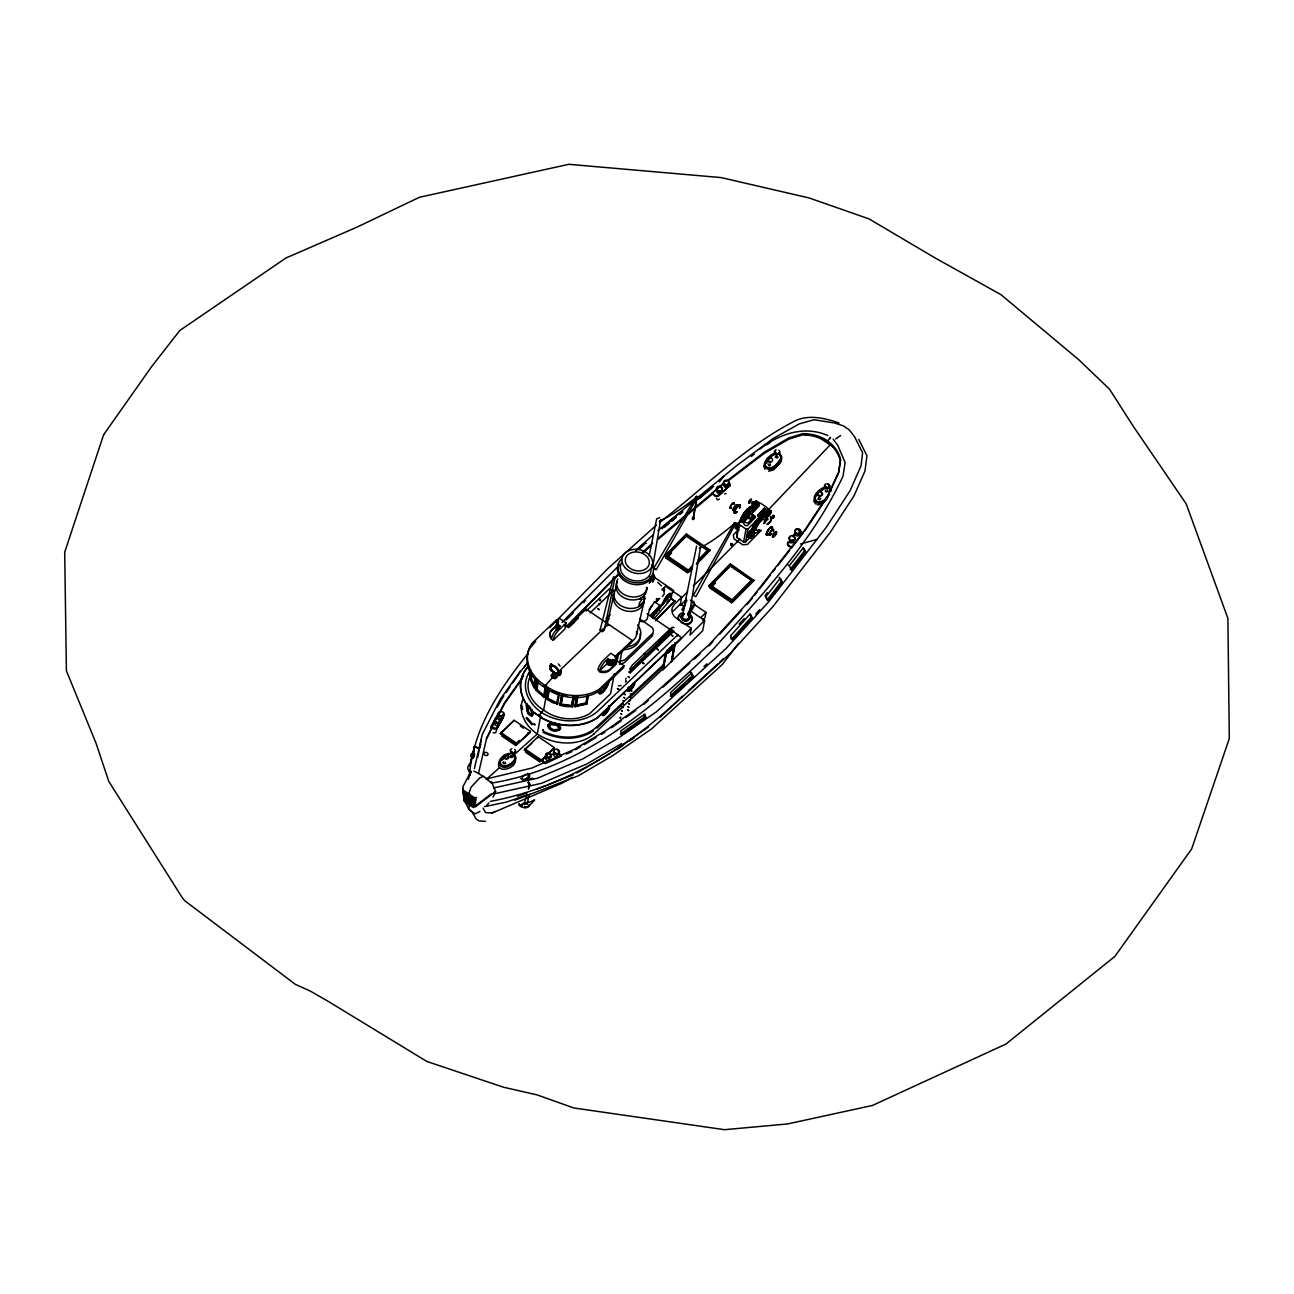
<?xml version="1.0" encoding="UTF-8"?>
<svg xmlns="http://www.w3.org/2000/svg" width="1294" height="1294" viewBox="0 0 1294 1294"><rect width="100%" height="100%" fill="white"/><g stroke="black" fill="none" stroke-linecap="round" stroke-linejoin="round"><path stroke-width="1.5" d="M748.094 508.898C752.736 509.593 747.334 511.049 748.773 507.766C750.779 511.001 754.693 507.798 750.116 506.86L749.566 507.798L751.717 509.27M760.063 517.034C764.172 517.309 759.465 519.363 760.84 515.837C764.625 521.32 763.589 513.281 760.888 516.355L763.056 517.826M468.687 804.383L469.609 800.727M468.735 799.11L469.657 795.47M468.768 795.6L469.673 793.707M468.784 793.853L471.097 787.108L479.815 777.92L483.584 776.303M526.642 704.955L528.809 713.706M763.832 465.969L764.803 469.172M765.061 465.225L765.142 463.85M830.877 491.429L830.133 488.873L827.06 487.24M741.203 517.923C740.2 518.182 742.352 521.87 743.678 519.59L741.203 517.923L743.775 519.379L745.393 516.338L743.16 514.397L745.635 510.984L748.045 512.65L749.452 510.612L747.285 509.14L745.635 510.984M744.018 513.12L746.169 514.591L748.045 512.65M754.499 529.586C750.277 526.561 756.456 531.155 755.34 527.531C756.019 525.882 758.753 524.264 755.195 523.002C755.195 517.293 765.773 521.466 757.588 519.12M755.971 521.256L758.138 522.727L760.015 520.786M529.667 669.289L529.602 675.889L530.637 676.115M754.078 527.564L751.927 529.764L754.078 531.333L754.823 530.119L752.542 529.359M764.722 523.439L766.064 518.021L769.412 515.19M736.189 526.787L736.82 525.121M748.805 503.204L751.361 499.371L751.151 500.212M748.789 533.807L750.908 531.575M752.752 505.631L753.706 503.479M755.453 502.735L754.418 502.654M753.69 533.468L752.962 535.473M771.774 518.651C774.2 511.842 775.009 518.393 771.548 518.15C773.683 511.712 776.222 518.037 771.58 518.684M748.498 536.25C745.49 539 749.517 529.117 750.811 532.481M747.35 535.392L751.296 538.158L747.528 535.942M527.418 804.69L528.615 795.114M478.537 748.013L474.655 746.622L474.025 748.11M473.928 750.245L473.361 751.782L473.992 749.744M752.024 531.494L752.526 529.505M770.124 514.139C774.475 510.742 762.409 506.116 771.321 511.551M485.509 821.334L478.958 820.897L476.063 818.924L472.148 811.888L468.784 809.154L469.576 803.364M691.611 609.005L692.096 605.543L687.745 613.728L689.54 612.725M751.588 509.351L748.87 507.701M473.442 757.799L473.944 754.806L471.954 754.467L471.695 755.89M559.024 671.295L559.283 670.81M609.231 589.271L613.227 590.808L590.096 612.903M712.185 493.03L714.385 495.748A3.17 2.588 8.7 0 0 718.833 495.796L729.929 485.541L718.979 494.939A3.17 2.588 8.7 0 1 714.514 494.89L712.185 493.03L723.524 483.293M729.67 484.474L729.816 483.616L729.8 486.398M799.174 530.766L803.105 533.031L791.604 547.96L788.952 546.424A3.17 2.588 8.7 0 1 787.981 542.801L790.488 539.679M746.864 511.276L747.188 509.238L749.339 510.709L749.032 512.747M751.863 511.745L758.575 504.159L759.319 505.582L752.736 512.327L751.863 511.745L758.575 504.159M752.736 512.327L759.449 504.741M757.669 515.691L764.382 508.105L765.126 509.529L758.527 516.274L757.669 515.691L764.382 508.105M758.527 516.274L765.255 508.688M758.834 519.412C758.171 514.042 764.641 522.55 759.141 517.374M760.985 520.867L761.503 519.169M770.448 516.338L770.852 521.547L768.07 524.394M471.485 755.55L474.057 756.149L474.348 754.677M471.469 756.068L471.437 753.901L473.07 752.542L473.329 753.48L474.752 746.589L473.96 748.611M528.696 787.625L529.99 784.552L528.502 782.223M529.246 786.218L528.405 789.194M659.067 610.671L659.908 605.511L654.149 601.597M655.508 620.861L674.821 601.306L670.13 597.262M473.232 753.205C471.76 753.124 474.494 751.879 474.251 754.92M650.17 582.316L651.141 576.445M652.774 566.626L660.636 519.573M688.796 617.319L689.443 613.388M690.106 609.474L700.572 546.715M471.663 756.262L471.501 757.136L473.491 757.459M738.631 523.391C733.569 524.83 735.267 528.356 738.696 529.958M750.374 537.172L750.746 538.142M762.101 515.643L762.716 514.705L765.013 516.128C770.496 522.097 757.88 507.07 771.289 511.114M755.971 500.762L759.238 502.913L738.971 522.986L736.69 535.813L736.965 537.495L743.629 542.024L745.668 541.911L749.792 537.673M745.668 541.911L747.948 529.084L767.391 509.157L767.018 507.572L760.354 503.042L754.742 501.765L758.219 503.156M736.965 537.495L738.971 522.986M743.629 542.024L746.023 529.1L739.359 524.571M473.2 752.768L471.453 754.548L473.07 753.205L474.283 746.8L478.473 748.304M469.172 775.866L469.56 773.715C473.766 727.81 499.888 688.489 528.065 653.486M473.766 756.068L474.219 754.402M529.602 675.889L530.605 670.502M536.525 680.515L535.198 687.68L534.179 687.761L529.893 677.91L531.219 670.729M531.947 674.239L531.236 678.04L534.762 686.289L533.726 686.386L530.621 679.835L531.268 672.427M533.726 686.386L535.15 678.768M534.179 687.761L535.845 678.8M535.813 680.595L535.198 687.68M546.747 688.133L544.24 697.515L535.473 689.621L537.139 680.644M538.401 681.728L536.994 689.33L544.353 695.897L543.512 696.318L536.153 689.751L537.657 682.035M556.614 625.892L551.195 631.068A9.123 7.02 12.8 0 0 551.406 639.171L553.185 640.287L553.379 639.22A7.586 2.2 -55.8 0 1 559.154 629.677L566.206 622.964L559.396 618.338L558.49 619.211A5.985 4.61 12.8 0 0 559.833 626.215L559.752 626.603A5.985 4.61 12.8 0 1 558.393 619.6L558.199 620.926A5.257 4.044 12.8 0 0 559.04 625.309L560.189 626.199M543.512 696.318L545.275 686.807L543.593 685.658M540.714 715.469L537.269 734.038L512.375 756.359M544.24 697.515L545.777 688.295M550.743 665.067L550.225 667.963A2.895 1.537 45 0 0 550.468 669.273M551.018 667.186L551.859 664.388L550.063 665.197M528.987 787.642L529.586 784.002L529.424 786.056M547.669 688.279L543.626 710.082L538.789 715.598M552.959 701.914L557.843 703.839L552.587 702.658L546.408 698.986L548.397 688.23M546.408 698.986L548.106 691.077M549.141 690.592L547.734 698.194L556.954 702.901L556.582 703.645L547.362 698.938L549.125 689.427M557.617 674.093L558.474 674.562A3.656 1.925 45 0 0 560.593 674.449L561.418 670.793L559.801 675.242A3.656 1.925 45 0 1 557.682 675.355L551.244 670.988A3.656 1.925 45 0 1 549.643 668.335L551.001 663.709L550.532 666.248M556.582 703.645L558.717 693.39M557.488 704.583L559.477 693.81M574.504 696.107L572.498 706.864L565.122 706.427L559.946 705.279L561.871 693.697M559.946 705.279L561.936 694.522M574.099 697.078L572.433 706.039L560.884 704.761L562.761 694.619M573.323 696.738L571.56 706.233L561.078 704.955L562.825 695.46L566.998 696.285M571.56 706.233L573.258 695.897M588.495 695.072L586.829 704.049L574.989 706.734L576.186 696.981M574.989 706.734L576.978 695.962M587.46 696.204L586.053 703.807L576.137 706.006L577.092 697.612M576.137 706.006L577.9 696.495M586.053 703.807L587.007 695.428M586.829 704.049L587.702 696.091M616.526 660.781L617.642 654.457M614.278 673.851L610.606 693.681L589.87 713.479A35.261 27.125 12.8 0 1 543.626 710.082A35.261 27.125 12.8 0 1 530.039 676.827M616.963 661.088L618.419 653.244M619.502 664.372L622.074 650.494M692.322 568.244L688.279 572.271L664.728 556.274L686.435 534.018L709.985 550.031L696.366 564.2M691.594 568.907L687.615 572.838L666.281 558.345L666.814 555.482L686.693 535.619L708.028 550.128L699.375 559.332M686.435 534.018L664.728 556.274M692.274 566.416L688.004 570.686L666.685 556.177L686.693 535.619M665.391 653.599L662.463 669.354L593.995 733.844M690.074 610.574L704.615 620.441L702.707 630.712L663.046 669.742L666.297 651.545M663.046 669.742L667.235 650.041M694.263 517.988L692.888 519.412L696.609 498.837M692.953 519.638C695.412 518.441 690.559 518.829 693.18 519.298L697.32 496.928L696.334 496.281L697.32 496.977M693.633 518.732L692.516 519.088C694.716 519.072 691.869 517.826 693.358 519.266M693.956 518.748C693.746 514.3 691.352 520.447 693.325 518.538M673.058 611.286L680.385 603.974L681.631 597.246L665.488 586.279L661.816 589.935M673.786 645.965L671.537 661.622L675.468 643.296M688.004 570.686L692.403 565.721M674.53 644.865L672.184 660.991M671.537 661.622L675.064 642.552M688.279 572.271L692.452 567.532M677.603 636.017L677.846 634.723L647.065 613.712M681.631 597.246L674.303 604.557A12.358 9.867 10.5 0 0 676.633 618.435L691.222 628.35L689.961 635.079L704.615 620.441M708.708 586.166L730.414 563.909L753.836 580.634L732.258 602.179L708.708 586.166L730.414 563.909M751.458 582.931L731.595 602.729L710.26 588.236L710.794 585.373L730.673 565.51L752.008 580.019L733.407 599.154M694.684 604.767L705.99 612.45L705.02 617.642L702.513 620.117M732.55 544.418C728.894 542.105 734.491 545.696 730.673 543.901M731.854 544.839C730.544 546.197 730.981 543.577 732.081 544.952M731.563 544.855L731.644 543.901M731.029 545.065L731.806 544.014M731.983 600.578L710.665 586.069L730.673 565.51M731.595 602.729L732.113 599.866L752.008 580.019M732.258 602.179L753.965 579.922M830.23 438.634L830.473 437.323L826.898 442.014L828.111 440.785M477.777 757.249L481.239 739.828M613.518 576.768L600.125 630.097L602.519 631.731L604.314 630.016L615.184 576.736M649.119 555.935L656.673 518.894L659.616 517.632M696.609 546.052L682.31 616.219A3.284 2.62 10.5 0 0 686.823 619.292A3.284 2.62 10.5 0 0 687.535 614.796M468.396 779.263L470.951 771.434L470.046 775.203M742.271 522.372L740.378 519.994L742.546 521.466M752.073 529.036L752.882 527.855M754.24 530.508L755.033 529.327M766.646 518.441L764.511 520.544M615.216 590.161L616.106 586.279M556.048 621.896L556.501 619.858L531.883 643.377L529.812 647A41.133 31.638 12.8 0 0 541.733 683.103L549.044 688.068A41.133 31.638 12.8 0 0 595.24 691.465L599.316 689.217L623.951 665.698L616.3 660.506M557.973 627.881A5.985 4.61 12.8 0 1 557.892 621.848L558.393 619.6M623.951 665.698L623.482 667.736L598.847 691.255L594.787 693.503A41.133 31.638 12.8 0 1 548.591 690.106L544.92 687.632L545.389 685.594L553.557 676.374M566.206 622.964L564.782 629.224L553.185 640.287M606.935 625.148L613.469 596.469M606.692 664A5.985 4.61 12.8 0 0 615.491 663.887L609.636 669.499A9.123 7.02 12.8 0 1 599.688 670.696L606.692 664L607.776 659.261A5.985 4.61 12.8 0 0 616.575 659.147L615.604 663.45A5.985 4.61 12.8 0 1 606.805 663.547M616.575 659.147L616.073 661.396A5.985 4.61 12.8 0 1 607.258 661.493L607.792 660.668L609.07 661.428A5.257 4.044 12.8 0 0 614.569 661.363L616.17 660.975A5.985 4.61 12.8 0 1 607.355 661.088M607.776 659.261L607.873 658.856A5.985 4.61 12.8 0 0 616.672 658.759L617.578 657.886L610.784 653.26L603.748 659.989A7.586 2.2 -55.8 0 0 597.957 669.532L599.429 671.829A9.123 7.02 12.8 0 0 609.377 670.615L616.154 664.145L617.578 657.886M564.152 625.067L567.209 627.137L586.15 609.102L632.119 640.352L631.65 642.374L615.685 657.676M636.535 634.61L643.943 602.066M474.38 768.604L482.274 734.458L500.244 699.342L520.269 671.165M473.863 771.062L478.473 773.456L486.787 737.515L504.757 702.416L523.666 675.792M736.982 526.367C734.183 527.079 739.456 520.479 739.505 522.388M754.046 502.282C761.778 507.345 753.674 499.144 752.461 504.078C752.17 506.229 754.418 500.632 754.127 502.848M750.229 537.01C743.662 530.378 753.383 533.435 754.208 532.4C756.408 531.527 751.232 538.644 752.736 536.444C755.275 537.706 752.72 529.149 751.523 537.333M754.887 507.83C748.11 502.638 755.761 508.429 756.958 504.256M750.698 536.25L752.574 533.435M766.938 516.015L769.558 511.664M780.67 459.03L780.961 457.575M754.353 532.465L750.989 530.297L754.386 531.996M771.289 511.793L768.021 508.963M500.147 761.034C498.643 773.262 521.207 761.648 513.572 754.709M526.981 794.322L523.973 804.48L526.367 803.768M814.961 498.239C816.498 493.515 820.914 488.388 825.944 487.207M749.566 507.798L752.299 508.979L753.043 507.992L752.704 508.849M761.568 515.303L761.988 515.708M763.735 516.775L762.085 514.996M479.896 747.511L480.77 744.438M630.243 672.848L630.178 671.602L629.078 672.055L630.243 672.848L673.673 631.359L672.443 630.679L629.078 672.055M622.204 711.004L621.346 710.406L622.22 710.988M628.625 703.515L629.434 704.162L628.641 703.499M694.959 498.513L694.991 499.419L695.881 498.837M694.878 499.144L696.463 496.67M695.46 499.727L695.412 498.821M695.331 499.452L696.01 498.077M696.803 497.414L696.382 496.621M672.524 630.582L672.589 631.828L673.673 631.359M733.245 525.218L734.313 523.213M734.28 524.313L735.316 522.905L734.232 523.164M735.235 522.857L733.164 525.17M735.202 523.002L733.73 525.736M735.768 523.213L734.62 525.17M530.427 731.369L516.597 744.746L500.309 733.666L514.139 720.305L530.427 731.369L530.071 732.663L515.643 745.473L501.732 736.011M514.139 720.305L500.309 733.666M515.643 745.473L516.29 743.144L519.217 740.508M527.354 734.96L528.001 732.63M524.313 749.986L538.142 736.609L554.43 747.689L540.601 761.05L524.313 749.986L531.802 743.274M526.383 750.002L525.736 752.332L539.647 761.778L542.574 759.157M537.786 737.904L538.142 736.609M539.647 761.778L540.294 759.449M540.601 761.05L554.43 747.689M490.604 727.568L493.499 728.781A3.17 2.297 15.7 0 0 497.527 727.972L503.382 717.491L502.735 714.806M768.102 510.629L768.135 509.415M478.473 773.456L488.517 779.667L486.495 778.907L491.542 783.08C579.744 768.749 651.658 709.727 713.447 648.973C761.47 595.644 812.551 541.749 843.057 476.063L845.128 462.524L837.719 445.233L833.077 439.103M740.378 519.994L740.75 518.991M765.094 464.336L772.13 455.342L776.044 453.256A2.054 1.715 6.9 0 1 775.559 450.943M752.348 528.114L755.195 523.002M737.742 524.636L738.178 523.52M753.14 535.118L752.17 536.169L753.124 535.328M597.974 717.458L681.485 637.974L677.846 634.723L598.297 710.681A41.521 31.929 12.8 0 1 541.28 712.315A41.521 31.929 12.8 0 1 529.942 671.165M738.276 529.65L735.38 526.917M754.661 507.944L752.251 505.42M766.889 516.338L763.994 513.944M497.866 725.983L495.667 732.792L493.095 732.76M469.722 765.854L471.889 756.553L473.135 757.734M693.066 518.457C690.559 516.775 696.188 517.907 693.244 518.49M764.414 516.371L764.139 517.163L765.013 516.128M600.125 630.097L600.529 628.916M476.629 746.848L474.202 746.8L476.499 747.204M655.589 601.338L656.365 601.856L657.255 599.268M758.43 518.15L759.044 517.487M760.581 519.622L761.309 518.845M759.837 529.812C755.696 534.875 754.386 533.257 754.078 531.333M629.66 669.208L632.297 665.132L671.036 628.14M631.035 669.37L672.201 628.933M756.133 502.703L756.084 501.231M753.027 532.999L750.197 530.912L749.517 531.624M748.094 508.364L747.285 509.14M759.966 516.581L759.254 517.276M761.665 519.007L762.215 517.956M751.199 500.875L751.248 499.274M765.45 511.518L764.528 513.621L765.547 513.88M753.577 507.895C748.595 506.245 753.69 506.391 751.879 508.041M751.086 509.69L747.9 508.542M762.215 518.506L763.007 517.309M496.864 707.543L503.835 695.832M560.043 671.198L559.477 674.255A2.895 1.537 45 0 1 556.857 674.417L552.198 671.246A2.895 1.537 45 0 1 550.904 670.001M561.046 672.023L560.383 672.945M780.719 458.545C778.632 463.252 770.464 473.103 765.304 466.066L765.126 464.74M781.463 461.101L773.65 469.868L768.587 471.21M744.244 518.393L741.753 516.824L743.225 514.866M741.333 517.649L741.753 516.824M768.054 463.85L769.024 465.84L770.367 465.419L770.108 463.689M486.544 738.825L491.93 728.279M500.018 712.493L504.514 703.71L522.307 678.654M736.901 527.467L735.413 528.405L738.34 529.812M815.204 497.284L815.673 496.362M470.951 771.434L462.686 787.205L463.43 793.74L474.073 800.986L476.063 800.711M492.965 796.991L495.44 792.349M749.598 507.167L748.773 508.332M697.175 497.672L695.379 499.662M695.816 499.613L697.207 496.815M652.726 582.219L655.087 577.836L653.907 574.439L652.774 574.617L653.761 578.014L651.917 580.99M732.922 525.445L693.406 595.224L694.797 596.324L695.978 596.469L734.264 526.092M734.135 525.93L735.849 522.825C732.776 520.673 734.474 527.871 733.035 525.623M498.837 762.587C495.731 774.702 518.069 768.442 515.174 758.834M499.969 761.648L509.286 753.658M625.649 679.253L626.15 678.363M733.649 526.027C738.178 522.275 733.698 521.045 733.811 525.801M498.449 712.994L490.879 726.565L493.774 727.794A3.17 2.297 15.7 0 0 497.802 726.985L503.657 716.488M765.369 463.414L768.361 459.839M752.704 502.8C753.998 499.274 749.679 505.808 752.51 503.091M749.032 533.16L748.304 535.166M765.433 512.149L764.867 514.009M769.704 514.171C771.58 508.995 764.786 517.487 767.714 519.315L763.573 523.536M694.522 499.338L653.745 568.228L655.104 569.36L656.284 569.522L695.848 500.018M695.234 499.921L696.932 496.378M750.197 530.912L750.989 530.297M769.59 511.842L766.792 509.949L767.568 509.14M736.383 524.911L739.214 526.998L736.157 525.558M762.716 514.705C762.522 516.063 764.511 513.653 763.622 515.74L764.35 515.044M686.904 600.545L681.873 609.846L683.588 608.795M685.222 605.446L682.844 609.7L683.685 610.234M596.55 727.115C582.332 739.667 560.059 739.57 543.529 731.385M745.393 516.338L746.169 514.591M756.586 525.138L754.515 523.52M757.362 524.474L758.138 522.727M759.238 502.913L758.947 503.981M649.264 583.254L652.225 578.515L649.766 576.817M527.289 703.936L526.205 705.392L526.981 711.134L528.373 714.142L531.753 716.261L533.047 714.563L531.785 709.306M751.846 507.944L751.863 506.051M763.816 516.08L764.398 515.141M515.044 758.527C513.152 763.638 501.829 770.318 499.953 761.859M751.361 506.423L750.197 506.811M719.432 499.047L717.604 499.905L716.439 498.352M739.181 526.82L736.82 524.491M743.824 513.394L745.975 514.866M755.13 522.517L757.378 523.844M755.777 521.531L757.944 523.002M804.722 531.122L827.707 496.492L838.561 473.006L840.372 460.761C835.908 443.648 819.199 434.735 802.409 434.962L788.758 439.151L764.253 453.369L729.379 479.912M751.895 531.009L752.526 530.087M506.019 692.662L510.386 686.338M512.57 683.167L519.12 673.673M529.893 794.209L528.728 795.341M739.893 522.258L740.119 520.9M662.463 596.356L664.259 593.978L663.903 590.161M695.8 498.093L697.288 496.88M734.167 524.167L735.283 523.067M738.518 643.393L722.375 664.437L651.48 728.959L612.968 755.47L578.062 775.931L514.753 800.193M768.248 600.804L765.999 596.518L780.233 578.143L782.433 582.381L768.248 600.804L765.627 597.181M779.134 577.383L781.301 581.621L767.099 600.028M803.056 548.171L804.447 550.969L790.294 569.214L791.443 570.007L805.58 551.729L803.477 547.54L789.291 565.769L791.443 570.007M772.599 594.512L778.616 586.732M528.842 787.35L529.489 785.798M520.204 672.087L527.531 662.69M523.439 668.173L527.095 663.482M719.383 481.869L723.847 476.16M654.441 602.276L649.362 609.571L652.047 605.268L649.248 610.202L647.453 617.901A6.211 4.772 12.8 0 1 640.611 621.492M749.161 532.966L749.824 532.481L749.08 533.824M752.833 535.667L751.474 537.107M769.38 514.656L767.665 515.918M752.267 598.281L747.123 604.347M754.693 595.175L757.119 592.07M759.546 588.964L770.464 574.973M772.89 571.867L775.3 568.778M777.71 565.704L789.777 550.257M767.293 592.684L764.883 595.774L765.999 596.518M486.479 805.871L488.906 802.862M793.141 535.716L795.648 532.61M793.012 536.573L795.519 533.468M666.669 598.216L653.842 614.003A3.736 1.084 -55.8 0 0 652.532 617.788M653.745 568.228L656.284 569.522M557.682 623.174L557.892 621.848M469.625 798.98L468.719 800.873L469.609 799.854M739.246 624.112L744.179 618.564M732.695 640.158L730.625 635.823L750.261 613.76L752.299 618.063L732.695 640.158L731.547 639.382L751.151 617.287L749.792 614.424M528.599 666.119L526.48 668.464A46.325 35.634 12.8 0 0 533.775 712.185L543.367 718.688A46.325 35.634 12.8 0 0 598.071 717.119L681.485 637.974M528.534 666.475L526.432 668.82A46.293 35.601 12.8 0 0 533.726 712.509L543.302 719.011A46.293 35.601 12.8 0 0 597.974 717.442M732.922 638.929L736.933 634.529M740.961 630.113L747.673 622.77M755.712 613.954L759.74 609.555M708.934 645.916L713.026 641.468M719.852 634.044L741.656 610.283M749.954 502.185L748.692 503.107M830.166 444.877L767.601 510.629M780.282 459.435C777.613 463.559 770.108 472.342 765.369 465.581M820.412 491.364L825.895 487.709M829.341 494.227C827.335 498.756 818.18 506.31 815.042 498.675M827.998 496.023C826.785 501.813 815.074 505.905 815.026 497.753M827.562 497.899C825.232 502.719 817.549 506.003 814.314 500.357C812.875 494.211 820.25 488.242 825.75 486.819M707.478 553.039L696.9 563.65M749.339 514.527L747.722 516.193L749.161 518.684L750.892 518.959L751.943 517.875L751.264 516.516M751.102 513.54L744.212 520.609L744.762 522.145L747.9 523.116L754.806 516.047L751.102 513.54L755.437 517.422L747.414 525.639L745.198 525.477L743.128 522.727L748.466 517.244M738.906 529.197L733.342 534.907L733.957 538.773L742.74 544.742L747.414 544.467L761.325 530.2M751.038 517.972L752.089 516.888M739.925 539.048L693.358 586.053M756.246 529.036L754.078 531.236L751.943 529.667M766.889 524.491L771.062 520.204M676.164 643.797L691.222 628.35M566.465 626.393L618.645 573.743M567.629 626.264L612.483 580.359M493.677 792.526L495.634 791.427L491.413 781.625L491.542 783.08M656.365 601.856L659.794 598.362M649.944 615.669L659.908 605.511M655.557 620.279L674.95 600.545M549.659 627.639L608.083 568.373L656.462 525.073M562.356 622.123L619.761 564.766M562.324 622.349L582.785 601.726L585.584 600.562M566.465 619.794L573.258 612.952M553.169 673.155L551.325 674.999L552.506 677.36L555.53 677.862L557.39 676.018M553.023 673.948L551.179 675.792L552.36 678.153L555.385 678.654L557.245 676.811M554.592 672.362L554.447 673.268M553.735 674.303L552.781 675.258L554.964 676.73L555.304 674.562M698.081 560.043L708.028 550.128M696.495 563.505L709.985 550.031M670.971 594.35L673.559 591.762M730.9 543.334L731.32 545.13M731.256 545.502L731.11 544.952M666.281 558.345L671.602 553.088M681.889 597.407L687.615 591.73M680.337 605.479L686.596 599.284M710.26 588.236L715.566 582.979M700.976 617.416L705.99 612.45M719.48 662.463L723.265 658.759M614.682 657.029L632.119 640.352M535.765 641.258L529.343 649.022A41.133 31.638 12.8 0 0 541.28 685.141L544.92 687.632M559.833 626.215L557.439 628.512A7.586 2.2 -55.8 0 0 551.648 638.055A9.123 7.02 12.8 0 1 551.454 629.952L557.31 624.355A5.985 4.61 12.8 0 0 557.407 630.388M568.745 627.622L574.536 622.091M586.117 611.027L609.28 588.916M606.126 618.532L610.315 614.537M556.469 673.592L605.98 626.312L609.134 624.727M607.873 658.856L605.463 661.153A7.586 2.2 -55.8 0 0 599.688 670.696M607.258 661.493L608.973 661.849A5.257 4.044 12.8 0 0 614.488 661.784L615.491 660.991M571.123 625.002L578.402 618.079M691.789 672.751L670.405 692.727L672.023 696.916L693.455 676.956L690.317 671.748L693.455 676.956M663.207 664.922L596.453 727.179M597.019 728.069L623.142 703.693M630.404 696.932L663.79 665.795M692.015 675.986L670.421 695.832L672.023 696.916M682.407 696.172C629.547 747.204 563.391 787.771 490.475 801.358M688.343 690.77L717.992 663.806M660.247 717.022L729.962 653.648L772.89 606.643L830.15 532.481L853.975 495.893L864.99 470.984L866.948 455.731L858.795 439.475M752.526 529.958L751.426 530.491L754.24 532.012M642.277 552.489L652.629 543.173M613.971 579.033L619.875 573.711M643.522 552.457L650.914 545.809M643.83 704.373L648.262 700.377M663.062 687.098L689.702 663.191M694.134 659.196L700.054 653.891M635.888 550.322L653.47 534.584M657.87 530.653L692.419 502.007M639.964 548.494L644.363 544.548M671.036 695.994L684.494 683.928M688.974 679.916L693.471 675.889M703.936 666.507L706.928 663.822M635.872 550.743L643.409 544.062L646.418 543.173M764.091 514.786L763.913 514.236M500.39 760.888L504.45 757.33M486.188 779.425L499.565 767.665M750.261 509.836L749.452 510.612M749.841 502.751C746.978 504.547 749.727 498.255 751.507 499.452M679.851 514.494L682.876 511.971L679.916 512.715L661.234 528.065L662.382 528.858M712.218 487.838L698.372 499.322M658.549 537.867L723.443 483.762M726.532 481.19L764.495 452.059L789 437.857L802.652 433.652C819.442 433.425 836.15 442.354 840.615 459.451L838.803 471.712L827.95 495.198L804.965 529.828L750.083 600.092L709.177 644.622L642.584 704.405L606.821 729.994L574.051 749.501L531.769 768.086L486.495 778.907M658.306 539.161L713.382 493.257M659.471 522.598C704.001 488.064 744.39 446.867 794.937 420.938C809.171 414.226 824.876 418.188 839.078 422.944M696.9 498.319L736.076 466.099L773.116 438.504L799.288 423.882L814.007 419.741L834.549 422.992L843.413 425.888L849.204 429.818L854.461 436.531L862.613 452.771L861.044 465.872L850.045 490.782L826.219 527.37L768.943 601.532L726.031 648.537L656.317 711.91L617.804 738.421L582.898 758.866L537.641 778.163L493.58 787.981M696.981 498.821L710.891 487.369L713.754 486.56M663.466 527.58L666.475 525.089M670.988 521.385L673.996 518.91M699.569 497.883L702.561 495.408M664.016 527.499L669.774 522.825M671.764 521.126L676.406 517.309M463.883 797.735L464.142 801.293L473.232 807.472L491.219 794.015M751.296 538.158L753.82 533.581M615.993 658.759L614.99 659.536A5.257 4.044 12.8 0 1 612.337 660.199M772.065 455.828L775.996 453.741M475.06 807.084L495.634 791.427M751.296 456.41L754.434 454.081M766.857 444.812L769.817 442.597M761.39 515.416L763.557 516.888M527.952 782.579L529.812 784.649L528.728 781.997M611.447 727.794L621.201 720.823M626.086 717.329L635.839 710.341M646.094 718.121L644.493 717.022L620.424 734.086L621.686 734.943L646.094 718.121L644.962 714.078L620.683 730.997L621.686 734.943M621.379 734.264L645.108 717.458M611.674 752.396L648.585 727.002M616.753 749.76L623.174 745.344M629.596 740.912L634.416 737.612M835.584 438.957L837.04 437.987M837.509 437.663L838.48 437.016M839.272 436.482L840.647 435.56M776.044 455.682L775.252 457.251L777.16 457.995L778.05 457.057L776.788 455.634M826.073 489.698L825.297 491.267L826.445 492.06L828.079 491.073L827.529 489.908M818.698 497.494L817.905 499.063L819.814 499.791L820.703 498.853L819.442 497.43M593.428 730.948C578.58 740.783 558.604 739.99 542.995 732.339M736.917 526.836L735.962 526.787M575.523 749.776L580.699 746.703M584.16 744.648L596.227 737.451M601.403 734.361L604.848 732.307M621.735 743.532L586.829 763.978L541.588 783.274L495.246 793.594M576.833 772.987L610.072 753.512M572.142 777.257L562.178 783.113L492.06 813.036L485.509 812.583L483.034 808.119M759.999 449.002C779.409 433.846 804.172 425.16 827.869 435.56M672.087 627.266L674.045 627.509M479.961 811.387L475.044 813.845L469.269 809.915M535.473 689.621L536.314 689.201M536.153 689.751L536.994 689.33M492.06 813.036L495.392 811.403M726.047 493.596L724.608 493.904M547.475 756.618L543.884 758.3A3.17 2.297 15.7 0 0 543.399 761.519L545.34 763.589L561.596 755.922L558.733 752.849L560.367 755.89M551.066 754.92L554.657 753.221M507.151 754.952L509.108 754.256M510.693 755.664C507.539 758.235 515.643 757.961 511.437 755.68M503.673 761.826C500.519 763.606 507.539 765.013 505.097 762.134M525.639 774.313L522.873 776.157L521.886 779.166C524.442 782.53 532.804 777.176 528.518 774.168A5.127 3.219 -37 0 0 527.661 774.006M586.376 703.257L574.52 705.942M566.448 754.03L571.964 751.62M822.353 504.434L817.258 504.838M547.847 784.876L573.355 774.685M537.366 789L546.036 785.604M625.795 680.919L625.455 681.906L626.328 681.081M618.306 685.82L621.088 685.529M620.408 718.041L620.732 717.07L619.875 717.879M517.471 796.295L526.82 793.044M525.865 795.357L506.31 802.134L484.587 806.615M471.663 758.155L471.469 759.222C471.889 763.929 466.73 764.625 467.91 769.445L470.418 771.984M585.584 703.03L575.684 705.214M558.458 729.315L553.654 729.784L551.115 728.571L549.109 725.255M800.517 543.998L816.902 539.42M527.143 802.296C531.349 803.283 540.504 794.322 529.23 805.644L529.521 804.464C529.553 810.384 517.487 807.23 519.12 803.542M552.053 723.524L548.672 725.691L550.678 729.007M549.61 724.446L556.776 725.352L559.008 728.457M763.25 514.559L766.598 516.743M469.722 770.448L468.849 771.192L470.531 771.095M525.526 779.813L532.837 778.179M747.754 534.309L748.676 535.198M775.834 452.868C769.234 454.129 757.928 466.406 768.814 469.431C775.915 469.916 787.48 457.85 778.47 453.207M525.202 807.375L527.062 806.874L525.251 807.569L524.652 806.356M475.302 805.499L473.442 805.855L463.964 799.401L463.656 795.81M692.581 601.629L693.681 601.435L694.943 604.799L688.942 614.537L693.633 605.01L692.581 601.629L690.252 600.092M475.561 803.897L473.653 804.221L463.786 797.508L463.446 793.901M731.126 544.58L732.129 545.097L731.32 545.712M731.272 544.612L732.485 544.014M475.804 802.296L473.863 802.603L463.608 795.632L463.333 792.947M526.157 802.49L522.469 803.606L522.258 806C521.288 802.895 518.441 806.615 519.492 804.286L519.929 805.353L519.492 804.286M476.305 799.11L474.283 799.352L463.252 791.863L463.009 790.068M471.598 755.259L470.87 755.809L471.679 753.884M476.564 797.508L474.494 797.735L463.074 789.971L462.799 788.159M529.893 677.91L530.928 677.813M530.216 678.137L531.236 678.04M656.301 599.332L657.53 599.235M746.023 529.1L747.948 529.084M571.495 705.408L560.998 704.13L561.078 704.955M553.541 730.447L559.089 729.962L560.771 728.15C559.655 723.605 550.985 720.661 548.106 724.802L548.753 727.196L553.395 730.414M532.19 715.808L528.502 713.495L526.674 708.449L527.661 705.101L529.925 707.139M509.998 753.415L511.324 753.593M511.373 753.723C504.045 751.636 492.593 764.592 503.592 767.326C509.836 768.264 521.644 758.155 512.667 754.03M802.555 434.04L806.324 434.558M748.757 518.263L751.393 518.684L753.011 517.034L751.992 514.947M553.072 730.204L558.021 729.751L559.445 728.021L558.992 726.403M472.666 753.108L473.814 753.302M473.83 755.453C471.275 753.302 470.207 759.287 473.378 758.106M531.672 714.806L528.858 712.929L527.062 706.006M529.99 714.951L532.319 713.835L531.365 709.468M752.283 504.967L755.211 506.908M735.704 526.124L738.648 528.065M559.881 704.454L560.884 704.761M557.488 724.915L551.163 723.217L547.669 725.238C547.896 730.835 557.471 733.504 560.334 728.587L557.213 724.915M555.757 693.066L558.345 694.134M526.981 704.486L529.699 707.009M527.224 705.537L529.569 707.672M558.296 663.919L560.108 666.119M680.563 637.91L681.372 638.298M778.131 453.531L780.67 455.714L780.897 458.06M778.066 454.016L779.15 454.582M828.5 487.207L831.589 489.876M550.807 690.575L554.463 692.533M527.354 773.391C531.656 776.319 523.277 781.77 520.738 778.373M791.734 547.103L789.081 545.583A3.17 2.588 8.7 0 1 788.111 541.943M607.242 663.126L608.503 663.903A5.257 4.044 12.8 0 0 614.019 663.822L615.604 663.45M546.764 698.242L549.303 699.957M818.601 437.016L833.465 447.126M767.342 509.27L771.046 511.761M755.049 501.506L757.847 503.398M767.099 509.69L769.898 511.599M754.467 501.813L757.249 503.706M766.517 509.998L769.299 511.906M754.305 502.201L757.103 504.094M758.446 505L759.319 505.582M764.253 508.93L765.126 509.529M766.355 510.386L769.154 512.278M766.097 510.467L769.008 512.44M753.787 502.59L756.569 504.482M765.838 510.774L768.62 512.683M753.706 502.897L756.505 504.806M765.757 511.098L768.555 512.99M753.173 503.415L756.181 505.226M765.223 511.599L768.232 513.427M752.995 503.948L755.777 505.841M764.997 511.955L767.827 514.042M752.72 504.401L755.518 506.31M764.77 512.602L767.568 514.494M764.495 512.812L767.293 514.721M764.333 513.168L767.261 515.093M764.301 513.621L767.099 515.513M751.943 505.76L754.742 507.652M751.749 506.439L754.289 508.073M763.719 514.575L766.323 516.274M750.746 506.569L753.043 507.992M749.42 507.297L751.588 508.752M748.676 507.846L750.843 509.318M760.646 515.982L762.813 517.454M751.992 510.904L752.865 511.502M757.799 514.85L758.656 515.449M759.853 516.678L762.376 518.36M746.8 510.159L748.967 511.631M758.769 518.279L760.921 519.751M746.46 510.014L748.789 511.793M746.25 510.257L748.417 511.728M758.219 518.376L760.371 519.848M746.056 510.984L748.223 512.456M758.025 519.12L760.176 520.592M804.447 550.969L805.58 551.729M745.425 511.243L747.576 512.715M757.378 519.379L759.546 520.835M745.312 511.89L747.479 513.362M757.281 520.026L759.432 521.498M744.81 512.02L747.317 513.572M756.78 520.156L759.271 521.708M744.6 512.295L746.767 513.767M756.569 520.431L758.737 521.903M744.584 512.845L746.751 514.316M756.553 520.981L758.721 522.452M744.422 513.071L746.589 514.543M756.392 521.207L758.559 522.663M743.888 513.847L746.056 515.319M755.858 521.983L758.009 523.455M743.743 514.074L745.894 515.546M755.696 522.21L757.863 523.682M743.257 514.252L745.425 515.724M743.079 514.527L745.231 515.999M755.033 522.663L757.2 524.135M743.096 515.093L745.247 516.565M755.049 523.229L757.216 524.701M742.546 515.4L744.713 516.856M742.384 515.675L744.551 517.147M754.353 523.811L756.505 525.283M742.627 515.902L744.794 517.374M754.596 524.038L756.747 525.51M742.497 516.128L744.665 517.6M754.467 524.264L756.634 525.736M741.899 516.532L744.066 518.004M753.868 524.668L756.036 526.14M753.723 524.943L756.214 526.512M741.963 517.131L744.131 518.603M753.933 525.267L756.1 526.739M753.302 525.785L755.745 527.499M753.173 526.06L755.647 527.726M740.847 518.732L743.015 520.204M752.817 526.868L755.275 528.648M752.72 527.127L754.871 528.599M740.459 519.751L742.627 521.223M752.429 527.887L754.984 529.505M752.623 528.809L754.79 530.281M740.168 520.689L742.335 522.161M752.137 528.809L754.305 530.281M750.779 530.427L753.949 532.416M750.536 530.847L753.334 532.756M749.938 531.155L752.736 533.063M737.224 523.746L740.006 525.639M749.275 531.931L752.057 533.824M737.143 524.054L739.942 525.946M749.194 532.255L751.992 534.147M748.87 532.675L751.668 534.584M736.609 524.571L739.408 526.464M748.66 532.756L751.458 534.648M748.433 533.112L751.232 535.004M736.415 525.105L739.214 526.998M748.466 533.29L751.264 535.198M748.207 533.759L751.005 535.651M735.882 525.785L738.68 527.677M747.932 533.969L750.73 535.878M735.688 526.577L738.47 528.486M747.738 534.778L750.52 536.67M735.186 527.806L738.728 530.265M747.236 536.007L750.779 538.45M747.366 536.525L750.261 538.498M788.175 565.009L789.291 565.769M679.916 512.715L681.048 513.492M781.301 581.621L782.433 582.381M687.874 535.797L709.856 550.743M730.269 564.621L753.836 580.634M686.564 536.331L707.899 550.823M730.544 566.222L751.879 580.715M666.814 555.482L688.149 569.975M710.794 585.373L732.113 599.866M664.857 555.563L688.408 571.576M708.837 585.454L732.388 601.467M751.151 617.287L752.299 618.063M654.295 577.318L673.689 590.501M680.385 603.974L683.62 606.174M671.602 599.122L674.821 601.306M639.559 618.872L650.866 626.555A6.583 5.063 12.8 0 1 652.16 633.834L625.6 659.196A6.583 5.063 12.8 0 1 620.295 660.765M582.785 601.726L584.209 602.713M520.301 726.015L523.552 728.231M500.665 732.372L516.953 743.452M524.668 748.692L540.957 759.772M468.202 802.442L464.093 799.643L468.784 809.154M542.558 695.379L545.081 697.11M513.394 755.308L515.125 758.349M551.826 666.442L552.603 665.537M815.932 504.126L813.732 501.037M829.195 488.582L830.602 490.167M473.507 752.898L474.526 754.758M657.756 582.381L661.541 585.907M532.707 724.025L526.901 717.458M532.028 724.899L526.076 718.154M561.111 670.68L560.043 672.023M536.881 689.961L539.533 692.808M603.489 628.852L604.314 630.016M528.243 782.417L529.667 784.682M780.039 455.359L780.88 457.106M502.46 715.792L503.382 717.491M474.607 754.256L473.394 753.011M748.644 516.338L749.323 517.697M730.77 637.748L731.547 639.382M754.806 516.047L755.437 517.422M531.349 709.759L532.61 715.016M530.928 709.905L531.883 714.272M643.7 714.304L644.493 717.022M521.611 704.939L522.695 709.209M521.789 709.743L520.609 705.133M678.8 619.939L678.315 616.995A7.068 5.645 10.5 0 1 682.569 612.741M767.439 517.616L767.714 519.315M463.236 791.993L463.43 793.74M529.472 672.686L529.634 674.4M572.433 706.039L572.498 706.864M550.419 666.814L550.435 667.542A3.656 1.925 45 0 0 550.726 668.416M610.881 660.053A5.257 4.044 12.8 0 1 609.49 659.6M554.253 672.104A4.869 2.572 45 0 1 552.392 670.405M550.921 666.588A4.869 2.572 45 0 1 556.307 667.106A4.869 2.572 45 0 1 557.86 672.929M552.037 670.195A3.656 1.925 45 0 1 551.293 669.338M560.27 673.462A2.895 1.537 45 0 1 557.649 673.624M557.504 629.935A5.985 4.61 12.8 0 1 557.423 623.902M558.054 629.612A5.257 4.044 12.8 0 1 557.213 625.228M558.523 627.558A5.257 4.044 12.8 0 1 557.31 625.39M556.905 754.515A1.828 1.326 15.7 0 1 556.63 756.375A1.828 1.326 15.7 0 1 554.107 755.842A1.828 1.326 15.7 0 1 554.382 753.981M555.676 753.448A1.828 1.326 15.7 0 1 554.544 752.251M549.368 754.159A2.96 2.151 15.7 0 1 550.791 757.508A2.96 2.151 15.7 0 1 546.391 757.443A2.96 2.151 15.7 0 1 546.489 754.111M547.491 761.325A1.828 1.31 16.1 0 1 546.569 761.115M557.39 750.374A2.96 2.151 15.7 0 1 558.814 753.723A2.96 2.151 15.7 0 1 554.398 753.658A2.96 2.151 15.7 0 1 554.511 750.326M549.271 758.996A1.828 1.326 15.7 0 1 546.844 760.144A1.828 1.326 15.7 0 1 546.375 757.766M543.124 762.522A3.17 2.297 15.7 0 1 543.609 759.303M550.079 756.084A1.828 1.326 15.7 0 1 549.432 757.249M547.653 757.216A1.828 1.326 15.7 0 1 546.634 755.356M798.883 533.807A1.828 1.488 8.7 0 1 798.107 535.797A1.828 1.488 8.7 0 1 795.648 535.02A1.828 1.488 8.7 0 1 796.425 533.047M796.667 533.128A1.828 1.488 8.7 0 1 796.036 532.53M799.271 531.316A1.828 1.488 8.7 0 1 799.191 532.804M793.643 536.897A2.96 2.426 8.7 0 1 794.225 540.617A2.96 2.426 8.7 0 1 789.712 540.229A2.96 2.426 8.7 0 1 790.699 536.638M792.64 540.148A1.828 1.488 8.7 0 1 793.206 542.251A1.828 1.488 8.7 0 1 790.683 542.574A1.828 1.488 8.7 0 1 790.133 540.471M789.922 542.817A1.828 1.488 9.1 0 1 789.712 542.04M792.882 540.229A1.828 1.488 8.7 0 1 791.96 540.358M829.114 485.46A2.054 1.715 6.9 0 1 827.481 487.757A2.054 1.715 6.9 0 1 825.2 485.751M827.481 484.36A2.054 1.715 6.9 0 1 828.467 484.732M821.722 493.257A2.054 1.715 6.9 0 1 819.571 495.521A2.054 1.715 6.9 0 1 818.212 492.739M819.053 492.238A2.054 1.715 6.9 0 1 821.075 492.529M827.594 483.746A2.798 2.345 6.9 0 1 829.697 487.223A2.798 2.345 6.9 0 1 825.151 487.563A2.798 2.345 6.9 0 1 826.154 483.843M822.418 493.03A2.798 2.345 6.9 0 1 819.959 496.184A2.798 2.345 6.9 0 1 817.177 493.03A2.798 2.345 6.9 0 1 821.544 492.043M607.937 682.019A7.893 2.281 -55.8 0 1 606.87 684.995M604.816 688.44A7.893 2.281 -55.8 0 1 598.443 691.497M619.632 663.628A6.583 5.063 12.8 0 0 624.953 662.059L651.513 636.697A6.583 5.063 12.8 0 0 652.823 633.817M671.667 648.165A3.558 1.035 -55.8 0 1 668.222 651.966A3.558 1.035 -55.8 0 1 669.273 648.213M672.573 645.318A4.464 1.294 -55.8 0 1 669.516 651.594A4.464 1.294 -55.8 0 1 667.93 649.96M671.99 645.496A4.464 1.294 -55.8 0 1 672.314 648.116A4.464 1.294 -55.8 0 1 668.464 652.742A4.464 1.294 -55.8 0 1 668.157 650.106M672.282 646.207A3.558 1.035 -55.8 0 1 670.227 650.817A3.558 1.035 -55.8 0 1 668.189 650.85A3.558 1.035 -55.8 0 1 671.635 646.224M607.064 682.892A6.438 1.86 -55.8 0 1 603.505 689.443A6.438 1.86 -55.8 0 1 599.478 692.015M608.601 680.919A7.893 2.281 -55.8 0 1 603.198 692.015A7.893 2.281 -55.8 0 1 600.384 689.12M607.759 682.1A6.438 1.86 -55.8 0 1 603.36 691.158A6.438 1.86 -55.8 0 1 601.063 688.796M633.348 682.811A4.48 1.294 -55.8 0 1 633.672 685.448A4.48 1.294 -55.8 0 1 629.806 690.09A4.48 1.294 -55.8 0 1 629.482 687.454M634.933 681.679A5.855 1.698 -55.8 0 1 630.938 689.912A5.855 1.698 -55.8 0 1 628.852 687.761M608.714 707.09A4.48 1.294 -55.8 0 1 605.641 713.398A4.48 1.294 -55.8 0 1 604.055 711.749M608.261 707.656A4.48 1.294 -55.8 0 1 605.074 713.01A4.48 1.294 -55.8 0 1 602.858 713.043M631.925 687.017A4.48 1.294 -55.8 0 1 628.738 689.848A4.48 1.294 -55.8 0 1 628.9 687.065M608.455 705.99A5.855 1.698 -55.8 0 1 608.859 709.436A5.855 1.698 -55.8 0 1 603.829 715.501A5.855 1.698 -55.8 0 1 603.408 712.056M608.924 705.586A5.855 1.698 -55.8 0 1 608.277 709.031M606.757 711.587A5.855 1.698 -55.8 0 1 602.05 713.867M630.356 689.524A5.855 1.698 -55.8 0 1 628.269 687.373M593.995 733.827A41.812 30.781 15 0 1 562.146 742.772L556.857 741.996A41.246 30.021 15.5 0 1 537.269 734.038A41.246 30.021 15.5 0 1 524.474 719.982L522.744 715.986A41.812 30.781 15 0 1 521.304 707.85M734.96 523.019A196.267 55.319 -56.6 0 1 699.261 548.219M691.578 617.464A7.068 5.645 10.5 0 1 687.81 624.662M678.121 618.079A7.068 5.645 10.5 0 1 679.496 615.443M689.54 613.922A7.068 5.645 10.5 0 1 690.883 621.977A7.068 5.645 10.5 0 1 681.032 622.414M688.02 619.228A3.284 2.62 10.5 0 1 683.442 619.438M682.407 618.289A3.284 2.62 10.5 0 1 682.811 615.685M682.941 614.99A3.284 2.62 10.5 0 1 684.283 614.246M689.443 616.365A4.383 3.494 10.5 0 1 687.114 620.813A4.383 3.494 10.5 0 1 681.404 618.564A4.383 3.494 10.5 0 1 683.733 614.1M689.556 615.669A4.383 3.494 10.5 0 1 687.227 620.117A4.383 3.494 10.5 0 1 681.534 617.869A4.383 3.494 10.5 0 1 683.863 613.405M688.537 618.71A3.284 2.62 10.5 0 1 684.882 620.764M683.313 620.133A3.284 2.62 10.5 0 1 682.682 616.397M640.077 633.785A19.717 15.172 12.8 0 1 623.498 649.62M637.651 624.889A19.717 15.172 12.8 0 1 625.714 647.113M605.689 621.185A19.717 15.172 12.8 0 1 609.264 618.645M636.502 631.456A15.496 11.921 12.8 0 1 630.776 642.115M643.911 598.896A15.496 11.986 12.5 0 1 626.846 611.108A15.496 11.986 12.5 0 1 614.456 593.509M647.226 587.622A15.496 11.986 12.5 0 1 628.156 596.211A15.496 11.986 12.5 0 1 617.739 579.065M644.574 595.936A15.496 11.986 12.5 0 1 627.525 608.148A15.496 11.986 12.5 0 1 615.135 590.549M646.515 587.427A15.496 11.986 12.5 0 1 629.45 599.64A15.496 11.986 12.5 0 1 617.076 582.041M652.855 573.938A17.954 13.797 12.8 0 1 630.793 583.772A17.954 13.797 12.8 0 1 618.726 563.974M651.966 564.847A17.954 13.797 12.8 0 1 633.494 582.494A17.954 13.797 12.8 0 1 621.427 559.186M650.817 568.519A15.496 11.921 12.8 0 1 633.785 580.634A15.496 11.921 12.8 0 1 621.395 563.052M665.456 600.287A4.723 1.375 -55.8 0 1 668.869 595.741A4.723 1.375 -55.8 0 1 670.551 596.227M668.739 600.044A4.723 1.375 -55.8 0 1 667.251 601.856M663.725 603.166A6.583 1.909 -55.8 0 1 669.338 594.415A6.583 1.909 -55.8 0 1 670.826 597.521M669.144 600.4A6.583 1.909 -55.8 0 1 667.073 602.923M663.369 604.136A6.583 1.909 -55.8 0 1 666.701 596.113A6.583 1.909 -55.8 0 1 671.101 594.69M652.791 616.623A3.106 0.906 -55.8 0 1 654.942 612.935A3.106 0.906 -55.8 0 1 656.527 612.822M662.577 588.624A6.583 1.909 -55.8 0 1 664.032 589.886M652.629 616.656A3.106 0.906 -55.8 0 1 653.146 613.566A3.106 0.906 -55.8 0 1 655.686 612.256M662.722 589.935A5.451 1.585 -55.8 0 1 663.919 590.986M658.533 598.718A5.451 1.585 -55.8 0 1 657.53 598.798M663.159 589.013A6.583 1.909 -55.8 0 1 664.598 590.274M658.112 599.64A6.583 1.909 -55.8 0 1 656.656 598.362M664.016 603.198A5.451 1.585 -55.8 0 1 665.925 597.682A5.451 1.585 -55.8 0 1 670.227 594.269M507.96 757.411A2.054 1.456 16.3 0 1 504.126 757.33M507.588 755.55A2.798 2.006 16.3 0 1 508.186 758.478A2.798 2.006 16.3 0 1 504.353 758.397A2.798 2.006 16.3 0 1 503.754 755.47M504.854 754.952A2.798 2.006 16.3 0 1 506.261 754.984M512.78 752.267A2.054 1.456 16.3 0 1 511.162 751.151M514.996 751.248A2.054 1.456 16.3 0 1 514.624 751.911M515.74 751.41A2.798 2.006 16.3 0 1 511.373 752.235A2.798 2.006 16.3 0 1 511.89 748.789M514.624 749.388A2.798 2.006 16.3 0 1 515.513 750.326M745.134 518.376A6.842 1.99 -55.8 0 1 749.566 512.214A6.842 1.99 -55.8 0 1 752.574 511.551M748.207 515.465A3.025 0.873 -55.8 0 1 748.692 514.915M736.723 511.664A4.675 1.359 -55.8 0 1 734.442 511.389A4.675 1.359 -55.8 0 1 738.502 505.501A4.675 1.359 -55.8 0 1 739.375 507.83M734.199 510.062A3.494 1.019 -55.8 0 1 733.1 509.157A3.494 1.019 -55.8 0 1 735.898 505.081A3.494 1.019 -55.8 0 1 737.014 506.003M734.507 510.273A3.494 1.019 -55.8 0 1 733.472 509.124A3.494 1.019 -55.8 0 1 736.529 505.048A3.494 1.019 -55.8 0 1 737.03 506.892M731.142 507.83A3.316 0.97 -55.8 0 1 730.091 506.957A3.316 0.97 -55.8 0 1 732.76 503.091A3.316 0.97 -55.8 0 1 733.811 503.964M731.433 508.024A3.316 0.97 -55.8 0 1 730.382 507.167A3.316 0.97 -55.8 0 1 733.051 503.301A3.316 0.97 -55.8 0 1 734.102 504.175M742.966 516.904A6.842 1.99 -55.8 0 1 743.759 515.416M736.69 511.89A5.047 1.472 -55.8 0 1 734.216 511.583A5.047 1.472 -55.8 0 1 738.615 505.21A5.047 1.472 -55.8 0 1 739.57 507.733M736.917 511.793A4.675 1.359 -55.8 0 1 734.62 511.502A4.675 1.359 -55.8 0 1 738.696 505.631A4.675 1.359 -55.8 0 1 739.57 507.944M736.884 512.003A5.047 1.472 -55.8 0 1 734.394 511.696A5.047 1.472 -55.8 0 1 738.793 505.339A5.047 1.472 -55.8 0 1 739.747 507.846M754.37 526.399A6.842 1.99 -55.8 0 1 754.936 525.041M755.728 523.552A6.842 1.99 -55.8 0 1 757.734 520.641M756.974 522.372A3.025 0.873 -55.8 0 1 757.443 521.741M758.721 529.667A6.842 1.99 -55.8 0 1 756.537 527.871A6.842 1.99 -55.8 0 1 762.037 519.913A6.842 1.99 -55.8 0 1 764.22 521.708M769.057 533.646A4.675 1.359 -55.8 0 1 766.776 533.354A4.675 1.359 -55.8 0 1 770.836 527.483A4.675 1.359 -55.8 0 1 771.709 529.796M771.515 533.565A3.494 1.019 -55.8 0 1 769.137 534.535A3.494 1.019 -55.8 0 1 771.774 530.006A3.494 1.019 -55.8 0 1 773.23 530.621M771.822 533.759A3.494 1.019 -55.8 0 1 769.461 534.568A3.494 1.019 -55.8 0 1 772.421 529.909A3.494 1.019 -55.8 0 1 773.246 531.527M769.024 533.856A5.047 1.472 -55.8 0 1 766.549 533.549A4.675 1.359 -55.8 0 1 770.205 527.726A4.675 1.359 -55.8 0 1 771.92 528.745M771.903 529.699A5.047 1.472 -55.8 0 0 770.949 527.192A5.047 1.472 -55.8 0 0 766.549 533.549A4.675 1.359 -55.8 0 0 768.879 533.516M768.846 533.743A5.047 1.472 -55.8 0 1 766.371 533.435A5.047 1.472 -55.8 0 1 770.771 527.062A5.047 1.472 -55.8 0 1 771.709 529.586M501.619 716.941A1.828 1.326 15.7 0 1 501.328 718.785A1.828 1.326 15.7 0 1 498.805 718.251A1.828 1.326 15.7 0 1 499.096 716.407M500.374 715.857A1.828 1.326 15.7 0 1 499.258 714.66M502.8 714.709A1.828 1.326 15.7 0 1 502.703 715.388M497.98 725.303A1.828 1.31 15.7 0 1 497.317 726.468M500.18 721.421A2.96 2.151 15.7 0 1 497.737 723.589A1.828 1.326 15.7 0 1 497.333 725.578A1.828 1.326 15.7 0 1 494.777 724.511A1.828 1.326 15.7 0 1 496.2 722.925M497.737 723.589A2.96 2.151 15.7 0 1 494.421 721.34A2.96 2.151 15.7 0 1 496.847 719.157M498.352 719.48A2.96 2.151 15.7 0 1 499.565 720.305M501.328 717.927A1.828 1.31 15.7 0 1 501.603 719.286M503.301 713.609A2.96 2.151 15.7 0 1 502.428 716.779A2.96 2.151 15.7 0 1 498.271 715.032A2.96 2.151 15.7 0 1 500.584 712.476M495.893 722.036A1.828 1.326 15.7 0 1 495.521 721.356M499.063 721.405A1.828 1.326 15.7 0 1 498.966 722.084M726.306 484.474A1.828 1.488 8.7 0 1 727.454 486.787A1.828 1.488 8.7 0 1 724.478 486.77A1.828 1.488 8.7 0 1 725.352 484.457M727.649 484.49A1.828 1.488 8.7 0 1 725.077 484.474M728.037 483.05A1.828 1.488 8.7 0 1 728.085 483.827M720.532 492.399A1.828 1.488 9.1 0 1 718.413 494.211M721.292 487.725A2.96 2.426 8.7 0 1 721.502 491.17A2.96 2.426 8.7 0 1 717.329 491.122A2.96 2.426 8.7 0 1 717.119 487.676M718.413 487.062A2.96 2.426 8.7 0 1 719.933 487.078M720.143 490.863A1.828 1.488 8.7 0 1 720.273 492.998A1.828 1.488 8.7 0 1 717.701 492.965A1.828 1.488 8.7 0 1 717.572 490.847M727.568 487.175A1.828 1.488 9.1 0 1 726.338 488.21M729.104 482.824A2.96 2.426 8.7 0 1 727.196 485.784A2.96 2.426 8.7 0 1 723.492 484.021A2.96 2.426 8.7 0 1 725.4 481.061M779.198 452.334A2.054 1.715 6.9 0 1 776.918 453.725M770.577 461.44A2.054 1.715 6.9 0 1 768.555 461.149M767.908 460.421A2.054 1.715 6.9 0 1 769.024 458.222M778.891 450.247A2.798 2.345 6.9 0 1 779.069 453.838A2.798 2.345 6.9 0 1 774.815 453.207A2.798 2.345 6.9 0 1 776.109 449.827M770.173 457.526A2.798 2.345 6.9 0 1 772.275 461.004A2.798 2.345 6.9 0 1 767.73 461.343A2.798 2.345 6.9 0 1 768.733 457.623M521.595 703.855A41.812 30.781 15 0 1 522.582 700.005M696.593 496.945A196.267 58.473 -55 0 1 659.325 521.078M469.641 770.836L469.56 771.774L469.69 770.949M639.462 602.729L638.929 606.271L643.765 601.451L644.784 598.378L643.377 599.429L644.056 595.968L640.012 599.171L641.921 599.462L639.462 602.729M599.72 599.494C598.831 601.904 602.519 599.85 599.72 599.494M598.847 604.169C600.173 605.657 599.72 603.877 598.847 604.169M613.34 590.355L613.954 591.617L613.34 590.355M625.245 694.668L624.42 694.118L625.245 694.668M624.646 697.919L623.74 697.434L624.646 697.919M624.048 701.154L623.142 700.669L624.048 701.154M623.433 704.405L622.624 703.855L623.433 704.405M622.835 707.656L622.026 707.09L622.835 707.656M621.638 714.142L620.813 713.576L621.638 714.142M631.65 687.276L632.507 687.874L631.634 687.292M631.035 690.527L631.909 691.109L631.035 690.543M630.437 693.762L631.31 694.36L630.437 693.778M629.838 697.013L630.712 697.612L629.822 697.029M629.24 700.264L630.113 700.847L629.224 700.28M628.043 706.75L628.9 707.333L628.027 706.767M644.428 653.551C643.539 655.961 647.226 653.907 644.428 653.551M643.555 658.225C644.752 659.73 644.8 657.95 643.555 658.225M658.905 639.721C658.031 642.147 661.703 640.077 658.905 639.721M658.048 644.412C658.403 646.644 659.714 643.474 658.048 644.412M103.649 434.671L64.7 552.182L66.398 670.793L96.015 743.16L108.809 781.447L182.001 897.292L184.605 900.624L295.275 984.313L310.269 991.075L327.705 1001.055L426.826 1061.452L503.576 1087.235L537.075 1094.886L573.824 1107.971L724.543 1129.694L787.528 1123.952L872.382 1105.48L1005.939 1044.064L1114.878 956.395L1191.661 848.945L1229.3 738.551L1227.893 618.354L1186.194 503.867L1133.334 426.373L1109.556 389.235L1078.727 359.683L1000.909 294.628L935.012 257.894L869.083 218.929L809.041 197.933L721.13 177.585L568.842 164.306L419.385 197.303L356.675 227.275L285.958 257.991L179.834 330.471L151.802 366.38L103.649 434.671M597.99 608.859L599.138 609.636L597.99 608.859M612.466 595.03L613.615 595.822L612.466 595.03M628.221 676.73L629.369 677.522L628.221 676.73M642.697 662.916L643.846 663.693L642.697 662.916M657.174 649.087L658.322 649.863L657.174 649.087M671.651 635.257L672.815 636.05L671.651 635.257M617.481 688.586L618.629 689.362L617.481 688.586M627.525 709.808L628.674 710.6L627.525 709.808M484.247 752.493L483.632 754.095L485.282 755.55L487.547 755.405L488.145 753.82L486.495 752.364L484.247 752.493M662.399 663.871L662.399 663.871M550.921 665.035L550.921 665.035M667.526 598.815L654.699 614.601A3.736 1.084 -55.8 0 0 653.26 618.079A3.736 1.084 -55.8 0 0 655.168 617.464L668.125 602.438A4.723 1.375 -55.8 0 0 671.44 596.211A4.723 1.375 -55.8 0 0 667.526 598.815M558.555 621.832L557.779 622.754A5.257 4.044 12.8 0 0 558.62 627.137L559.332 628.431A5.985 4.61 12.8 0 1 557.973 621.427L558.555 621.832M534.923 724.737L534.098 724.074L534.923 724.737M749.452 513.799L747.835 515.465L748.87 517.535L751.507 517.956L753.124 516.306L752.105 514.219L749.452 513.799M542.687 729.751L543.496 730.463L542.687 729.751M550.985 668.966A4.448 2.345 45 0 0 557.083 673.123A4.448 2.345 45 0 0 554.77 667.089A4.448 2.345 45 0 0 550.985 668.966M554.317 752.364A2.96 2.151 15.7 0 0 559.315 752.445A2.96 2.151 15.7 0 0 556.161 749.08A2.96 2.151 15.7 0 0 554.317 752.364M546.311 756.149A2.96 2.151 15.7 0 0 551.293 756.23A2.96 2.151 15.7 0 0 548.138 752.865A2.96 2.151 15.7 0 0 546.311 756.149M795.163 532.077A2.96 2.426 8.7 0 0 800.274 532.53A2.96 2.426 8.7 0 0 797.913 528.664A2.96 2.426 8.7 0 0 795.163 532.077M789.55 539.016A2.96 2.426 8.7 0 0 794.662 539.469A2.96 2.426 8.7 0 0 792.316 535.603A2.96 2.426 8.7 0 0 789.55 539.016M795.034 532.902A2.96 2.426 8.7 0 0 800.145 533.354A2.96 2.426 8.7 0 0 797.783 529.505A2.96 2.426 8.7 0 0 795.034 532.902M627.833 566.432A12.18 9.365 12.8 0 0 648.488 565.979A12.18 9.365 12.8 0 0 635.613 551.923A12.18 9.365 12.8 0 0 627.833 566.432M625.228 567.791A15.496 11.921 12.8 0 0 651.545 567.225A15.496 11.921 12.8 0 0 635.16 549.319A15.496 11.921 12.8 0 0 625.228 567.791M774.378 536.412A3.316 0.97 -55.8 0 0 776.562 531.785A3.316 0.97 -55.8 0 0 773.084 535.344A3.316 0.97 -55.8 0 0 774.378 536.412M774.087 536.201A3.316 0.97 -55.8 0 0 776.271 531.575A3.316 0.97 -55.8 0 0 772.793 535.134A3.316 0.97 -55.8 0 0 774.087 536.201M499.031 714.789A2.96 2.151 15.7 0 0 504.013 714.854A2.96 2.151 15.7 0 0 500.859 711.49A2.96 2.151 15.7 0 0 499.031 714.789M495.295 721.486A2.96 2.151 15.7 0 0 500.277 721.551A2.96 2.151 15.7 0 0 497.122 718.186A2.96 2.151 15.7 0 0 495.295 721.486M724.446 484.296A2.96 2.426 8.7 0 0 729.315 483.244A2.96 2.426 8.7 0 0 725.53 480.236A2.96 2.426 8.7 0 0 724.446 484.296M717.458 490.297A2.96 2.426 8.7 0 0 722.327 489.245A2.96 2.426 8.7 0 0 718.542 486.237A2.96 2.426 8.7 0 0 717.458 490.297"/></g></svg>
